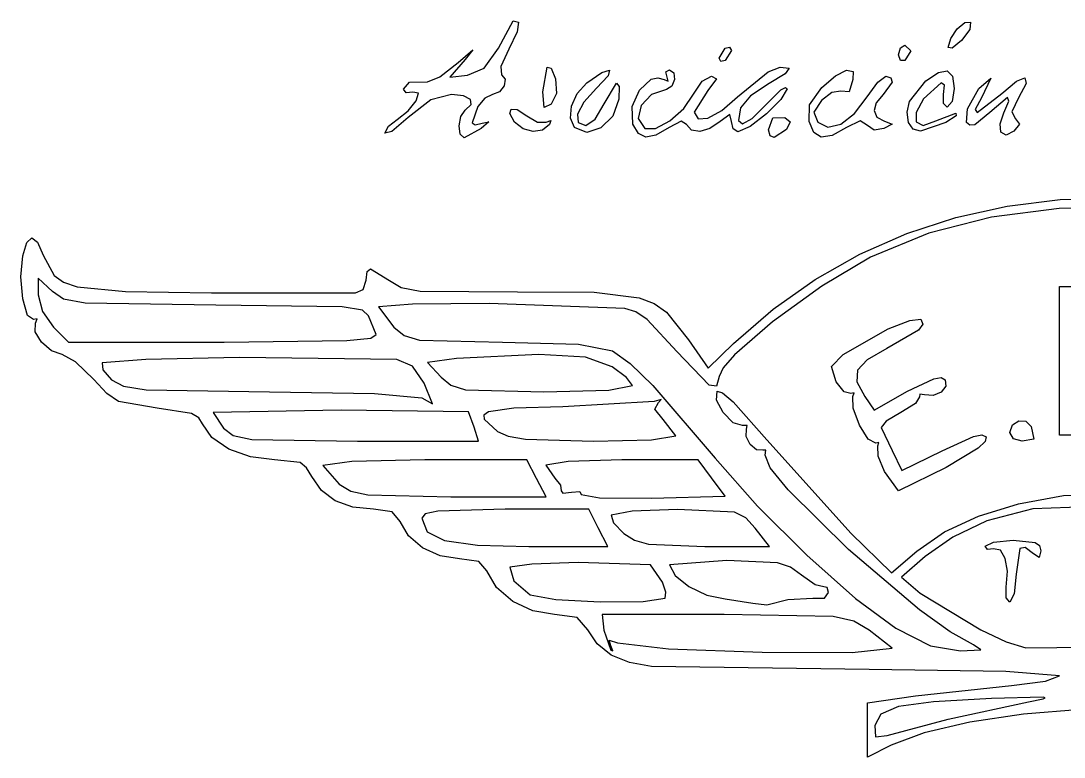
# Model space of a CAD drawing. Extents: x 2.2 to 95, y 2.1 to 33.8.
# Drawn here: x 2.17 to 46.77, y 2.11 to 33.58 of the extents above; entities that cross this region are included whole.
import ezdxf

# ---------------------------------------------------------------- set-up
doc = ezdxf.new("R2010")
doc.units = 0

msp = doc.modelspace()

# ---------------------------------------------------------------- linework, layer by layer
at = {"layer": 'Image'}
for p, q in [((22.587115, 32.410559), (23.219031, 33.579134)), ((23.219031, 33.579134), (23.450269, 33.524285)), ((23.450269, 33.524285), (23.394397, 33.115379)), ((42.202614, 33.236003), (42.521026, 33.5132)), ((42.521026, 33.5132), (42.761838, 33.527271)), ((42.761838, 33.527271), (42.736328, 33.211673)), ((23.394397, 33.115379), (23.028238, 32.364096)), ((41.92485, 32.830994), (42.202614, 33.236003)), ((42.736328, 33.211673), (42.386596, 32.741288)), ((41.805985, 32.433484), (41.92485, 32.830994)), ((42.386596, 32.741288), (41.976539, 32.411368)), ((20.868891, 31.795929), (21.496361, 32.343519)), ((21.496361, 32.343519), (21.166002, 31.92443)), ((21.979692, 31.563145), (22.587115, 32.410559)), ((23.028238, 32.364096), (22.684807, 31.624414)), ((32.016414, 31.982455), (32.280997, 32.410559)), ((32.280997, 32.410559), (32.467858, 32.448325)), ((32.54558, 32.309497), (32.280997, 31.881393)), ((32.467858, 32.448325), (32.54558, 32.309497)), ((39.689321, 32.130361), (39.767042, 32.421682)), ((39.767042, 31.887074), (39.689321, 32.130361)), ((39.689321, 32.130361), (39.689321, 32.130361)), ((39.767042, 32.421682), (39.953904, 32.54285)), ((39.953904, 32.54285), (40.218487, 32.293882)), ((40.218487, 32.293882), (39.953904, 31.881393)), ((41.976539, 32.411368), (41.805985, 32.433484)), ((41.805985, 32.433484), (41.805985, 32.433484)), ((20.086649, 31.189868), (20.868891, 31.795929)), ((21.166002, 31.92443), (20.507056, 31.173718)), ((32.094135, 31.843627), (32.016414, 31.982455)), ((32.016414, 31.982455), (32.016414, 31.982455)), ((32.280997, 31.881393), (32.094135, 31.843627)), ((39.953904, 31.881393), (39.767042, 31.887074)), ((20.507056, 31.173718), (21.2642, 31.262972)), ((21.2642, 31.262972), (21.979692, 31.563145)), ((22.684807, 31.624414), (22.715991, 31.277372)), ((22.715991, 31.277372), (22.880543, 31.090536)), ((24.47928, 30.549467), (24.667855, 31.601863)), ((24.667855, 31.601863), (24.844043, 31.562051)), ((24.844043, 31.562051), (25.026393, 31.096471)), ((26.363563, 30.936148), (27.012884, 31.376521)), ((27.275878, 31.232264), (26.783721, 30.705683)), ((27.012884, 31.376521), (27.334627, 31.465551)), ((27.334627, 31.465551), (27.275878, 31.232264)), ((29.747402, 31.394789), (29.903538, 31.484518)), ((29.792726, 31.179055), (29.747402, 31.394789)), ((29.903538, 31.484518), (30.089328, 31.356618)), ((30.089328, 31.356618), (30.112087, 31.073967)), ((31.290754, 30.994286), (31.687836, 31.219935)), ((31.687836, 31.219935), (31.912589, 31.099402)), ((32.810163, 30.328511), (34.118393, 31.394583)), ((34.118393, 31.394583), (34.635089, 31.60081)), ((34.847704, 31.316403), (34.159615, 30.907638)), ((34.635089, 31.60081), (35.008771, 31.560366)), ((35.008771, 31.560366), (34.847704, 31.316403)), ((36.417265, 30.727542), (36.993967, 31.225963)), ((36.993967, 31.225963), (37.471355, 31.465443)), ((37.471355, 31.465443), (37.750696, 31.420588)), ((37.750696, 31.420588), (37.733256, 31.066004)), ((38.804814, 30.960189), (39.15123, 31.219935)), ((39.15123, 31.219935), (39.364545, 31.149339)), ((40.852158, 31.015614), (41.392066, 31.37844)), ((41.392066, 31.37844), (41.772058, 31.446053)), ((41.772058, 31.446053), (41.996702, 31.217235)), ((18.522683, 30.662462), (18.782411, 30.960593)), ((18.782411, 30.960593), (19.548487, 30.967382)), ((19.548487, 30.967382), (20.086649, 31.189868)), ((22.836335, 30.803923), (22.637992, 30.541238)), ((22.880543, 31.090536), (22.836335, 30.803923)), ((25.026393, 31.096471), (25.066267, 30.47117)), ((25.950613, 30.476481), (26.363563, 30.936148)), ((27.104578, 30.029311), (27.638065, 30.920236)), ((27.638065, 30.920236), (27.75185, 30.775194)), ((27.75185, 30.775194), (27.735879, 30.227748)), ((28.612802, 30.621189), (29.11844, 31.080188)), ((29.11844, 31.080188), (29.39597, 31.147245)), ((29.39597, 31.147245), (29.664459, 31.069541)), ((29.664459, 31.069541), (29.848594, 31.005347)), ((29.996553, 30.788137), (29.767461, 30.650703)), ((29.848594, 31.005347), (29.792726, 31.179055)), ((30.112087, 31.073967), (29.996553, 30.788137)), ((30.926998, 30.451769), (31.290754, 30.994286)), ((31.912589, 31.099402), (31.53337, 30.607571)), ((34.159615, 30.907638), (33.359485, 30.381325)), ((37.733256, 31.066004), (37.572657, 30.545142)), ((38.35601, 30.335693), (38.804814, 30.960189)), ((39.410739, 30.965533), (39.027863, 30.426186)), ((39.364545, 31.149339), (39.410739, 30.965533)), ((40.161197, 30.129457), (40.852158, 31.015614)), ((41.50804, 30.928762), (40.759268, 30.248565)), ((41.658105, 30.828466), (41.50804, 30.928762)), ((41.618065, 30.426185), (41.658105, 30.828466)), ((41.996702, 31.217235), (42.070568, 30.690768)), ((43.1289, 30.690769), (43.638459, 31.12951)), ((43.638459, 31.12951), (43.230761, 30.284586)), ((44.104526, 30.474247), (44.733412, 31.000167)), ((44.733412, 31.000167), (45.094499, 31.137618)), ((45.140618, 30.89839), (44.824604, 30.294271)), ((45.094499, 31.137618), (45.140618, 30.89839)), ((18.641064, 30.501035), (18.522683, 30.662462)), ((18.92568, 30.524216), (18.641064, 30.501035)), ((19.168019, 30.490794), (18.92568, 30.524216)), ((19.066655, 30.166112), (19.168019, 30.490794)), ((20.584357, 30.426186), (19.700792, 30.205491)), ((21.099202, 30.36927), (20.584357, 30.426186)), ((21.386517, 30.219288), (21.099202, 30.36927)), ((22.340138, 30.426186), (22.005957, 30.275853)), ((22.637992, 30.541238), (22.340138, 30.426186)), ((24.542585, 29.880416), (24.47928, 30.549467)), ((24.47928, 30.549467), (24.47928, 30.549467)), ((25.066267, 30.47117), (24.840833, 30.016478)), ((25.707624, 29.934659), (25.950613, 30.476481)), ((26.783721, 30.705683), (26.239876, 30.10928)), ((28.300625, 29.911335), (28.612802, 30.621189)), ((29.126027, 30.429858), (28.690492, 29.95438)), ((29.767461, 30.650703), (29.126027, 30.429858)), ((30.50634, 29.833015), (30.926998, 30.451769)), ((31.53337, 30.607571), (30.958084, 29.68153)), ((32.137471, 29.744986), (32.810163, 30.328511)), ((33.359485, 30.381325), (32.929037, 29.854746)), ((34.027215, 30.007248), (34.662564, 30.629012)), ((34.662564, 30.629012), (34.855837, 30.73247)), ((34.926819, 30.668706), (34.663281, 30.213076)), ((34.855837, 30.73247), (34.926819, 30.668706)), ((35.878934, 29.982759), (36.417265, 30.727542)), ((36.838032, 30.513544), (36.394969, 30.175897)), ((37.225233, 30.576113), (36.838032, 30.513544)), ((37.572657, 30.545142), (37.225233, 30.576113)), ((37.80956, 29.616145), (38.35601, 30.335693)), ((39.027863, 30.426186), (38.733108, 30.081742)), ((41.605641, 30.050657), (41.618065, 30.426185)), ((42.070568, 30.690768), (41.983782, 30.130183)), ((42.636622, 29.821308), (43.1289, 30.690769)), ((43.056227, 29.662547), (44.104526, 30.474247)), ((18.726393, 29.73058), (19.066655, 30.166112)), ((19.700792, 30.205491), (18.732276, 29.446449)), ((21.168513, 29.764729), (21.41879, 30.00739)), ((21.41879, 30.00739), (21.386517, 30.219288)), ((21.706988, 29.914414), (21.457115, 29.220475)), ((22.005957, 30.275853), (21.706988, 29.914414)), ((24.840833, 30.016478), (24.542585, 29.880416)), ((25.662417, 29.413313), (25.707624, 29.934659)), ((26.239876, 30.10928), (25.968695, 29.596898)), ((26.715775, 29.375295), (27.104578, 30.029311)), ((27.735879, 30.227748), (27.471644, 29.510454)), ((28.334993, 29.169417), (28.300625, 29.911335)), ((28.690492, 29.95438), (28.561796, 29.407216)), ((33.428584, 29.405455), (34.027215, 30.007248)), ((34.663281, 30.213076), (34.048848, 29.602862)), ((35.867279, 29.272336), (35.878934, 29.982759)), ((36.394969, 30.175897), (36.072791, 29.671642)), ((38.733108, 30.081742), (38.647797, 29.745809)), ((40.054949, 29.670099), (40.161197, 30.129457)), ((40.759268, 30.248565), (40.437523, 29.66659)), ((41.775126, 29.897019), (41.605641, 30.050657)), ((41.983782, 30.130183), (41.775126, 29.897019)), ((43.230761, 30.284586), (42.970675, 29.790016)), ((44.342252, 30.308002), (43.588123, 29.658282)), ((44.196434, 29.64963), (44.401671, 30.142046)), ((44.401671, 30.142046), (44.342252, 30.308002)), ((44.824604, 30.294271), (44.531307, 29.697125)), ((18.732276, 29.446449), (18.023666, 28.84527)), ((18.252037, 29.364609), (18.726393, 29.73058)), ((20.909868, 29.096346), (20.984428, 29.496489)), ((20.984428, 29.496489), (21.168513, 29.764729)), ((23.067945, 29.612218), (23.128511, 29.805477)), ((23.279871, 29.241956), (23.067945, 29.612218)), ((23.128511, 29.805477), (23.393802, 29.785662)), ((23.393802, 29.785662), (23.796049, 29.516701)), ((23.796049, 29.516701), (24.254663, 29.243498)), ((25.968695, 29.596898), (25.990179, 29.238305)), ((27.471644, 29.510454), (26.965861, 29.00378)), ((29.906953, 29.300908), (30.50634, 29.833015)), ((30.958084, 29.68153), (31.119703, 29.389452)), ((31.543409, 29.421285), (32.137471, 29.744986)), ((32.472489, 29.58216), (32.061726, 29.27657)), ((32.54558, 29.27657), (32.472489, 29.58216)), ((32.929037, 29.854746), (32.843475, 29.324202)), ((34.048848, 29.602862), (33.347771, 29.068065)), ((34.133078, 28.926883), (34.315504, 29.439593)), ((34.315504, 29.439593), (34.827156, 29.451017)), ((34.827156, 29.451017), (35.060254, 29.259142)), ((36.072791, 29.671642), (36.233319, 29.255353)), ((37.218223, 29.16804), (37.80956, 29.616145)), ((38.647797, 29.745809), (38.769055, 29.467496)), ((38.769055, 29.467496), (39.094009, 29.295909)), ((40.122805, 29.235562), (40.054949, 29.670099)), ((40.437523, 29.66659), (40.448584, 29.25891)), ((41.279832, 29.308333), (42.133123, 29.630806)), ((42.146615, 29.513551), (41.709594, 29.233932)), ((42.133123, 29.630806), (42.146615, 29.513551)), ((42.601578, 29.241343), (42.636622, 29.821308)), ((43.588123, 29.658282), (42.945001, 29.127969)), ((42.970675, 29.790016), (43.056227, 29.662547)), ((44.035164, 29.176151), (44.196434, 29.64963)), ((44.531307, 29.697125), (44.683698, 29.388065)), ((17.728934, 28.775683), (17.882596, 29.07613)), ((17.882596, 29.07613), (18.252037, 29.364609)), ((20.951989, 28.732739), (20.909868, 29.096346)), ((21.457115, 29.220475), (21.587968, 29.1385)), ((21.587968, 29.1385), (21.896116, 29.207905)), ((22.176119, 29.264439), (21.845547, 28.971629)), ((21.896116, 29.207905), (22.176119, 29.264439)), ((23.641225, 28.964807), (23.279871, 29.241956)), ((23.279871, 29.241956), (23.279871, 29.241956)), ((24.254663, 29.243498), (24.6323, 29.250523)), ((24.765649, 29.144151), (24.476254, 28.909839)), ((24.6323, 29.250523), (24.821221, 29.318059)), ((24.821221, 29.318059), (24.765649, 29.144151)), ((25.842814, 29.015076), (25.662417, 29.413313)), ((26.37182, 28.805922), (25.842814, 29.015076)), ((25.842814, 29.015076), (25.842814, 29.015076)), ((25.990179, 29.238305), (26.324331, 29.10327)), ((26.324331, 29.10327), (26.715775, 29.375295)), ((26.965861, 29.00378), (26.37182, 28.805922)), ((28.570233, 28.761641), (28.334993, 29.169417)), ((28.334993, 29.169417), (28.334993, 29.169417)), ((28.561796, 29.407216), (28.840878, 28.971315)), ((29.296059, 28.974117), (29.906953, 29.300908)), ((29.890452, 29.020704), (29.322141, 28.689753)), ((30.40335, 29.289213), (29.890452, 29.020704)), ((30.63283, 29.152995), (30.40335, 29.289213)), ((30.839851, 28.91073), (30.63283, 29.152995)), ((31.119703, 29.389452), (31.543409, 29.421285)), ((32.061726, 29.27657), (31.621142, 28.978299)), ((32.627453, 28.967316), (32.54558, 29.27657)), ((33.347771, 29.068065), (32.824299, 28.838688)), ((32.843475, 29.324202), (33.021997, 29.176106)), ((33.021997, 29.176106), (33.428584, 29.405455)), ((35.060254, 29.259142), (34.901183, 28.940081)), ((36.0698, 28.804198), (35.867279, 29.272336)), ((35.867279, 29.272336), (35.867279, 29.272336)), ((36.233319, 29.255353), (36.665106, 29.033677)), ((36.665106, 29.033677), (37.218223, 29.16804)), ((37.472255, 29.016205), (36.848811, 28.679879)), ((38.056454, 29.302545), (37.472255, 29.016205)), ((38.362283, 29.109942), (38.056454, 29.302545)), ((38.648242, 28.90581), (38.362283, 29.109942)), ((39.412517, 29.169837), (39.067307, 28.973372)), ((39.094009, 29.295909), (39.412517, 29.169837)), ((40.317011, 28.953305), (40.122805, 29.235572)), ((40.122805, 29.235572), (40.122805, 29.235562)), ((40.448584, 29.25891), (40.745127, 29.111001)), ((41.709594, 29.233932), (40.628543, 28.858961)), ((40.745127, 29.111001), (41.279832, 29.308333)), ((42.730904, 29.115263), (42.601578, 29.241343)), ((42.945001, 29.127969), (42.730904, 29.115263)), ((44.066259, 28.820373), (44.035164, 29.176151)), ((44.854393, 29.162942), (44.620185, 28.868631)), ((44.683698, 29.388065), (44.854393, 29.162942)), ((18.023666, 28.84527), (17.728934, 28.775683)), ((17.728934, 28.775683), (17.728934, 28.775683)), ((21.117943, 28.574105), (20.951989, 28.732739)), ((21.845547, 28.971629), (21.117943, 28.574105)), ((24.070732, 28.85208), (23.641225, 28.964807)), ((24.476254, 28.909839), (24.070732, 28.85208)), ((28.890675, 28.602576), (28.570233, 28.761641)), ((28.840878, 28.971315), (29.296059, 28.974117)), ((29.322141, 28.689753), (28.890675, 28.602576)), ((31.191569, 28.854425), (30.839851, 28.91073)), ((31.621142, 28.978299), (31.191569, 28.854425)), ((32.824299, 28.838688), (32.627453, 28.967316)), ((34.198891, 28.670499), (34.133078, 28.926884)), ((34.133078, 28.926884), (34.133078, 28.926883)), ((34.37259, 28.587645), (34.198891, 28.670499)), ((34.901183, 28.940081), (34.37259, 28.587645)), ((36.389152, 28.607961), (36.0698, 28.804198)), ((36.848811, 28.679879), (36.389152, 28.607961)), ((39.067307, 28.973372), (38.648242, 28.90581)), ((40.628543, 28.858961), (40.317011, 28.953305)), ((44.288977, 28.696987), (44.066259, 28.820373)), ((44.066259, 28.820373), (44.066259, 28.820373)), ((44.620185, 28.868631), (44.288977, 28.696987)), ((44.327847, 25.658486), (46.599365, 25.939975)), ((46.599365, 25.939975), (48.949726, 26.016779)), ((42.140307, 25.174275), (44.327847, 25.658486)), ((46.549441, 25.557932), (43.658713, 25.193627)), ((49.663557, 25.594625), (46.549441, 25.557932)), ((40.041877, 24.489304), (42.140307, 25.174275)), ((43.658713, 25.193627), (40.979192, 24.499394)), ((2.249566, 23.54128), (2.43204, 24.110684)), ((2.43204, 24.110684), (2.643302, 24.304814)), ((2.643302, 24.304814), (2.877903, 24.123512)), ((2.877903, 24.123512), (3.130393, 23.566622)), ((38.037692, 23.605538), (40.041877, 24.489304)), ((40.979192, 24.499394), (38.498697, 23.472921)), ((2.172157, 22.637957), (2.249566, 23.54128)), ((3.130393, 23.566622), (3.595684, 22.690074)), ((36.132885, 22.524938), (38.037692, 23.605538)), ((38.498697, 23.472921), (36.414461, 22.241921)), ((16.935185, 22.488696), (16.971078, 22.861838)), ((16.971078, 22.861838), (17.114323, 22.984676)), ((17.114323, 22.984676), (17.936274, 22.476933)), ((2.2551, 21.694282), (2.172157, 22.637957)), ((3.524651, 22.005651), (2.912286, 22.580937)), ((2.912286, 22.580937), (2.912286, 21.861333)), ((3.595684, 22.690074), (3.988904, 22.409091)), ((3.988904, 22.409091), (4.581339, 22.212381)), ((16.809962, 22.100046), (16.935185, 22.488696)), ((17.936274, 22.476933), (18.433824, 22.180815)), ((34.332589, 21.249468), (36.132885, 22.524938)), ((2.912286, 21.861333), (3.097823, 21.161776)), ((3.997585, 21.680456), (3.524651, 22.005651)), ((4.581339, 22.212381), (6.640353, 22.010026)), ((6.640353, 22.010026), (10.325717, 21.959495)), ((10.325717, 21.959495), (16.472165, 21.94993)), ((16.472165, 21.94993), (16.809962, 22.100046)), ((18.433824, 22.180815), (19.237005, 22.025884)), ((19.237005, 22.025884), (23.401958, 21.994759)), ((23.401958, 21.994759), (26.67742, 21.984329)), ((26.67742, 21.984329), (28.609785, 21.745639)), ((36.414461, 22.241921), (34.305218, 20.717989)), ((46.568479, 19.049117), (46.568479, 22.224113)), ((46.568479, 22.224113), (48.817434, 22.224113)), ((2.450893, 20.990952), (2.2551, 21.694282)), ((4.922241, 21.508846), (3.997585, 21.680456)), ((10.505242, 21.430364), (4.922241, 21.508846)), ((15.89987, 21.357713), (10.505242, 21.430364)), ((18.908477, 21.471118), (17.464019, 21.352192)), ((22.192815, 21.492905), (18.908477, 21.471118)), ((27.9837, 21.285178), (22.192815, 21.492905)), ((28.609785, 21.745639), (29.249338, 21.491158)), ((29.249338, 21.491158), (29.765556, 21.120164)), ((2.71203, 20.808663), (2.450893, 20.990952)), ((3.097823, 21.161776), (3.561717, 20.492297)), ((16.772529, 21.218407), (15.89987, 21.357713)), ((17.036788, 20.967344), (16.772529, 21.218407)), ((17.354279, 20.173595), (17.036788, 20.967344)), ((17.464019, 21.352192), (18.113782, 20.492297)), ((28.463319, 21.133939), (27.9837, 21.285178)), ((28.951567, 20.811362), (28.463319, 21.133939)), ((29.765556, 21.120164), (30.711239, 19.949376)), ((32.641938, 19.78109), (34.332589, 21.249468)), ((2.863252, 20.847999), (2.71203, 20.808663)), ((2.789939, 20.284421), (2.794956, 20.660823)), ((2.794956, 20.660823), (2.863252, 20.847999)), ((30.206629, 19.442776), (28.951567, 20.811362)), ((34.305218, 20.717989), (32.672144, 19.295687)), ((39.253366, 20.408637), (40.170979, 20.773609)), ((40.170979, 20.773609), (40.641087, 20.831377)), ((40.72529, 20.614004), (40.537026, 20.354643)), ((40.641087, 20.831377), (40.72529, 20.614004)), ((3.059149, 19.839782), (2.789939, 20.284421)), ((3.561717, 20.492297), (4.211148, 19.842866)), ((17.125358, 20.012274), (17.354279, 20.173595)), ((17.354279, 20.173595), (17.354279, 20.173595)), ((18.113782, 20.492297), (18.559291, 20.124133)), ((18.559291, 20.124133), (19.214635, 19.930523)), ((37.317583, 19.321361), (39.253366, 20.408637)), ((40.537026, 20.354643), (39.188208, 19.57614)), ((3.482089, 19.468883), (3.059149, 19.839782)), ((4.211148, 19.842866), (10.859798, 19.842866)), ((10.859798, 19.842866), (16.111754, 19.910769)), ((16.111754, 19.910769), (17.125358, 20.012274)), ((19.214635, 19.930523), (22.757124, 19.842866)), ((22.757124, 19.842866), (26.015972, 19.758666)), ((26.015972, 19.758666), (27.465499, 19.467213)), ((30.711239, 19.949376), (31.547676, 18.733659)), ((31.547676, 18.733659), (32.641938, 19.78109)), ((3.938265, 19.3137), (3.482089, 19.468883)), ((4.50536, 18.999809), (3.938265, 19.3137)), ((11.51411, 19.192091), (7.514784, 19.104678)), ((18.250194, 19.106716), (11.51411, 19.192091)), ((24.314292, 19.312711), (20.797639, 19.143948)), ((26.30453, 19.205484), (24.314292, 19.312711)), ((27.452359, 18.787434), (26.30453, 19.205484)), ((27.465499, 19.467213), (28.212532, 18.934211)), ((31.58795, 17.999633), (30.206629, 19.442776)), ((32.672144, 19.295687), (32.190787, 18.745948)), ((36.823797, 18.800621), (37.317583, 19.321361)), ((39.188208, 19.57614), (38.348779, 19.09489)), ((5.286319, 18.245136), (4.50536, 18.999809)), ((7.514784, 19.104678), (5.646336, 18.960196)), ((5.646336, 18.960196), (5.674083, 18.655213)), ((18.90744, 18.813275), (18.250194, 19.106716)), ((19.407149, 18.09852), (18.90744, 18.813275)), ((20.797639, 19.143948), (19.55916, 18.974195)), ((19.55916, 18.974195), (20.145374, 18.350199)), ((28.05966, 18.338292), (27.452359, 18.787434)), ((28.212532, 18.934211), (29.189678, 17.997682)), ((32.190787, 18.745948), (32.016414, 18.369577)), ((37.026729, 18.154393), (36.823797, 18.800621)), ((38.348779, 19.09489), (37.935828, 18.64462)), ((46.568479, 15.874121), (46.568479, 19.049117)), ((5.674083, 18.655213), (6.050448, 18.232593)), ((20.145374, 18.350199), (20.554816, 17.999875)), ((28.312254, 17.994674), (28.05966, 18.338292)), ((32.016414, 18.369577), (31.912296, 17.963302)), ((37.935828, 18.64462), (37.913515, 18.14731)), ((41.203114, 18.281521), (41.516926, 18.330156)), ((41.516926, 18.330156), (41.68444, 18.237979)), ((5.844597, 17.651979), (5.286319, 18.245136)), ((6.050448, 18.232593), (6.554958, 17.956798)), ((6.554958, 17.956798), (7.527014, 17.804048)), ((19.775172, 17.201088), (19.407149, 18.09852)), ((19.407149, 18.09852), (19.407149, 18.09852)), ((20.554816, 17.999875), (21.179681, 17.813468)), ((27.312252, 17.797033), (28.312254, 17.994674)), ((28.312254, 17.994674), (28.312254, 17.994674)), ((29.189678, 17.997682), (31.8586, 14.888722)), ((31.912296, 17.963302), (31.58795, 17.999633)), ((37.359771, 17.726094), (37.026729, 18.154393)), ((37.913515, 18.14731), (38.246002, 17.524938)), ((40.074934, 17.742841), (41.203114, 18.281521)), ((41.710343, 17.957295), (41.509609, 17.711198)), ((41.68444, 18.237979), (41.710343, 17.957295)), ((6.34552, 17.311735), (5.844597, 17.651979)), ((7.527014, 17.804048), (12.797315, 17.722151)), ((12.797315, 17.722151), (17.282766, 17.645938)), ((17.282766, 17.645938), (19.316432, 17.461619)), ((19.316432, 17.461619), (19.775172, 17.201088)), ((21.179681, 17.813468), (24.521921, 17.726202)), ((24.521921, 17.726202), (27.312252, 17.797033)), ((29.545806, 17.397001), (29.238295, 17.306846)), ((29.43048, 17.268661), (29.545806, 17.397001)), ((31.904006, 17.359822), (31.934097, 17.749718)), ((31.934097, 17.749718), (32.167896, 17.684016)), ((32.167896, 17.684016), (32.625194, 17.292148)), ((37.653413, 17.643821), (37.359771, 17.726094)), ((37.788827, 17.675354), (37.653413, 17.643821)), ((37.741445, 17.520671), (37.788827, 17.675354)), ((37.746001, 17.01708), (37.741445, 17.520671)), ((38.246002, 17.524938), (38.654764, 16.941347)), ((38.654764, 16.941347), (40.074934, 17.742841)), ((40.590287, 17.502189), (40.410775, 17.217291)), ((40.596343, 17.618964), (40.590287, 17.502189)), ((40.800056, 17.59366), (40.596343, 17.618964)), ((41.175194, 17.567411), (40.800056, 17.59366)), ((41.509609, 17.711198), (41.175194, 17.567411)), ((7.999649, 17.016799), (6.34552, 17.311735)), ((9.462611, 16.788456), (7.999649, 17.016799)), ((23.242606, 17.029771), (22.163465, 16.86645)), ((25.335762, 17.08345), (23.242606, 17.029771)), ((29.238295, 17.306846), (25.335762, 17.08345)), ((29.275642, 16.975328), (29.43048, 17.268661)), ((29.628917, 16.541238), (29.275642, 16.975328)), ((32.188369, 16.830936), (31.904006, 17.359822)), ((32.625194, 17.292148), (34.060405, 15.676077)), ((38.014714, 16.30299), (37.746001, 17.01708)), ((40.410775, 17.217291), (39.790024, 16.838383)), ((9.785709, 16.608055), (9.462611, 16.788456)), ((9.941499, 16.347319), (9.785709, 16.608055)), ((15.863796, 16.942614), (10.399346, 16.834801)), ((10.399346, 16.834801), (10.827728, 16.160753)), ((21.312576, 16.865765), (15.863796, 16.942614)), ((21.550349, 16.20485), (21.312576, 16.865765)), ((22.163465, 16.86645), (21.965328, 16.728872)), ((21.965328, 16.728872), (21.974107, 16.546121)), ((21.974107, 16.546121), (22.5503, 16.021416)), ((30.164335, 15.833114), (29.628917, 16.541238)), ((32.617658, 16.39278), (32.188369, 16.830936)), ((39.790024, 16.838383), (39.15758, 16.466788)), ((10.336928, 15.764077), (9.941499, 16.347319)), ((10.827728, 16.160753), (11.254449, 15.854827)), ((21.733338, 15.609538), (21.550349, 16.20485)), ((33.022342, 16.275078), (32.617658, 16.39278)), ((33.21604, 16.281109), (33.022342, 16.275078)), ((33.174181, 15.814184), (33.198002, 16.124084)), ((33.198002, 16.124084), (33.21604, 16.281109)), ((38.390298, 15.699937), (38.014714, 16.30299)), ((39.15758, 16.466788), (38.949951, 16.199471)), ((38.949951, 16.199471), (39.420655, 15.212664)), ((44.451815, 15.978105), (44.56732, 16.308234)), ((44.56732, 16.308234), (44.835174, 16.482847)), ((44.835174, 16.482847), (45.137384, 16.468725)), ((45.137384, 16.468725), (45.355958, 16.23265)), ((45.355958, 16.23265), (45.470656, 15.7004)), ((11.058121, 15.276464), (10.336928, 15.764077)), ((11.254449, 15.854827), (12.052267, 15.689769)), ((12.052267, 15.689769), (16.55614, 15.609538)), ((16.55614, 15.609538), (21.733338, 15.609538)), ((22.5503, 16.021416), (22.998473, 15.820973)), ((22.998473, 15.820973), (23.741776, 15.694511)), ((23.741776, 15.694511), (26.651337, 15.609538)), ((26.651337, 15.609538), (29.132392, 15.675214)), ((29.132392, 15.675214), (30.164335, 15.833114)), ((30.164335, 15.833114), (30.164335, 15.833114)), ((33.349082, 15.476313), (33.174181, 15.814184)), ((34.060405, 15.676077), (37.664287, 11.668765)), ((38.71547, 15.529459), (38.390298, 15.699937)), ((41.554692, 15.199467), (42.892078, 15.817098)), ((42.892078, 15.817098), (43.256081, 15.884882)), ((43.256081, 15.884882), (43.439763, 15.799235)), ((43.439763, 15.799235), (43.395694, 15.602471)), ((44.607257, 15.717805), (44.451815, 15.978105)), ((44.451815, 15.978105), (44.451815, 15.978105)), ((44.980981, 15.609538), (44.607257, 15.717805)), ((45.470656, 15.7004), (44.980981, 15.609538)), ((48.971863, 15.874121), (46.568479, 15.874121)), ((11.990166, 14.941644), (11.058121, 15.276464)), ((33.622803, 15.238636), (33.349082, 15.476313)), ((33.895442, 15.229319), (33.622803, 15.238636)), ((34.018904, 15.22593), (33.895442, 15.229319)), ((33.990547, 15.016806), (34.018904, 15.22593)), ((38.849206, 15.560909), (38.71547, 15.529459)), ((38.803023, 15.40926), (38.849206, 15.560909)), ((38.816262, 14.970516), (38.803023, 15.40926)), ((39.420655, 15.212664), (39.827687, 14.356169)), ((39.827687, 14.356169), (41.554692, 15.199467)), ((43.088315, 15.313444), (41.728578, 14.492917)), ((43.395694, 15.602471), (43.088315, 15.313444)), ((13.018149, 14.816778), (11.990166, 14.941644)), ((14.107247, 14.693007), (13.018149, 14.816778)), ((16.324237, 14.74592), (15.083104, 14.57041)), ((19.441929, 14.815789), (16.324237, 14.74592)), ((23.800754, 14.815789), (19.441929, 14.815789)), ((24.211218, 14.02204), (23.800754, 14.815789)), ((25.564991, 14.747584), (24.608092, 14.583603)), ((27.865622, 14.815789), (25.564991, 14.747584)), ((31.123152, 14.815789), (27.865622, 14.815789)), ((31.698533, 14.037542), (31.123152, 14.815789)), ((31.8586, 14.888722), (33.661668, 12.834526)), ((34.202888, 14.478232), (33.990547, 15.016806)), ((39.092871, 14.31172), (38.816262, 14.970516)), ((14.383134, 14.475041), (14.107247, 14.693007)), ((14.605647, 14.095929), (14.383134, 14.475041)), ((15.083104, 14.57041), (15.780243, 13.776661)), ((24.608092, 14.583603), (25.002054, 14.024458)), ((34.966086, 13.535808), (34.202888, 14.478232)), ((39.692567, 13.494547), (39.092871, 14.31172)), ((39.092871, 14.31172), (39.092871, 14.31172)), ((41.728578, 14.492917), (39.692567, 13.494547)), ((15.019787, 13.502613), (14.605647, 14.095929)), ((24.621681, 13.228291), (24.211218, 14.02204)), ((25.002054, 14.024458), (25.242177, 13.731876)), ((32.273916, 13.259295), (31.698533, 14.037542)), ((15.609378, 13.066819), (15.019787, 13.502613)), ((15.780243, 13.776661), (16.271056, 13.479694)), ((16.271056, 13.479694), (17.009001, 13.314668)), ((25.242177, 13.731876), (25.266272, 13.48757)), ((25.266272, 13.48757), (25.342343, 13.383163)), ((25.342343, 13.383163), (25.707432, 13.426935)), ((25.707432, 13.426935), (26.066837, 13.461841)), ((26.066837, 13.461841), (26.129238, 13.336115)), ((37.557512, 10.975264), (34.966086, 13.535808)), ((46.736706, 13.291035), (49.433493, 13.392849)), ((16.357712, 12.797355), (15.609378, 13.066819)), ((17.009001, 13.314668), (20.549532, 13.228291)), ((20.549532, 13.228291), (24.621681, 13.228291)), ((26.129238, 13.336115), (26.905715, 13.186357)), ((26.905715, 13.186357), (29.127027, 13.177647)), ((29.127027, 13.177647), (32.273916, 13.259295)), ((44.812214, 12.933037), (46.736706, 13.291035)), ((17.248084, 12.703026), (16.357712, 12.797355)), ((18.047083, 12.586709), (17.248084, 12.703026)), ((18.388201, 12.176861), (18.047083, 12.586709)), ((19.4614, 12.509339), (19.316432, 12.317254)), ((20.000101, 12.625894), (19.4614, 12.509339)), ((22.881508, 12.699125), (20.000101, 12.625894)), ((26.446584, 12.699125), (22.881508, 12.699125)), ((26.857048, 11.905376), (26.446584, 12.699125)), ((28.297604, 12.623327), (27.399308, 12.455728)), ((30.246097, 12.684486), (28.297604, 12.623327)), ((32.672296, 12.570598), (30.246097, 12.684486)), ((33.158422, 12.337185), (32.672296, 12.570598)), ((33.661668, 12.834526), (35.767547, 10.732463)), ((43.113024, 12.411377), (44.812214, 12.933037)), ((45.428412, 12.72138), (43.47155, 12.208304)), ((48.552851, 12.82678), (45.428412, 12.72138)), ((18.745321, 11.563869), (18.388201, 12.176861)), ((19.316432, 12.317254), (19.53756, 11.738992)), ((27.399308, 12.455728), (27.498594, 12.122163)), ((27.498594, 12.122163), (27.94854, 11.661979)), ((33.55789, 11.890737), (33.158422, 12.337185)), ((41.659275, 11.733715), (43.113024, 12.411377)), ((43.47155, 12.208304), (42.017127, 11.504865)), ((19.53756, 11.738992), (20.286403, 11.367878)), ((27.267511, 11.111627), (26.857048, 11.905376)), ((27.94854, 11.661979), (28.408532, 11.374499)), ((34.173326, 11.111627), (33.55789, 11.890737)), ((37.664287, 11.668765), (39.383717, 9.976948)), ((40.471105, 10.907713), (41.659275, 11.733715)), ((19.346344, 11.056224), (18.745321, 11.563869)), ((20.286403, 11.367878), (21.691156, 11.170046)), ((21.691156, 11.170046), (23.880009, 11.111627)), ((28.408532, 11.374499), (29.008323, 11.207703)), ((29.008323, 11.207703), (31.410765, 11.111627)), ((42.017127, 11.504865), (40.82572, 10.688628)), ((43.393483, 11.119931), (43.743228, 11.300928)), ((43.743228, 11.300928), (44.584106, 11.37621)), ((44.584106, 11.37621), (45.533492, 11.285076)), ((45.533492, 11.285076), (45.721473, 11.14718)), ((20.10169, 10.710297), (19.346344, 11.056224)), ((20.921782, 10.582461), (20.10169, 10.710297)), ((23.880009, 11.111627), (27.267511, 11.111627)), ((31.410765, 11.111627), (34.173326, 11.111627)), ((35.767547, 10.732463), (37.848434, 8.891272)), ((40.589741, 8.406881), (37.557512, 10.975264)), ((39.383717, 9.976948), (40.471105, 10.907713)), ((43.49985, 10.97975), (43.393483, 11.119931)), ((43.755586, 11.002604), (43.49985, 10.97975)), ((44.044002, 10.949828), (43.755586, 11.002604)), ((44.248972, 10.603256), (44.044002, 10.949828)), ((44.87702, 11.024411), (44.716398, 9.921004)), ((45.105457, 11.065115), (44.87702, 11.024411)), ((45.45723, 10.794128), (45.105457, 11.065115)), ((45.708584, 10.63648), (45.45723, 10.794128)), ((45.77473, 10.926419), (45.708584, 10.63648)), ((45.721473, 11.14718), (45.77473, 10.926419)), ((21.746279, 10.471433), (20.921782, 10.582461)), ((22.090865, 10.064916), (21.746279, 10.471433)), ((24.00859, 10.358794), (23.076728, 10.224776)), ((25.995731, 10.431117), (24.00859, 10.358794)), ((29.082045, 10.32382), (25.995731, 10.431117)), ((29.598288, 9.58777), (29.082045, 10.32382)), ((32.347142, 10.50902), (29.899752, 10.323334)), ((29.899752, 10.323334), (30.135673, 9.866593)), ((34.517633, 10.412773), (32.347142, 10.50902)), ((35.069881, 10.223653), (34.517633, 10.412773)), ((40.82572, 10.688628), (39.821612, 9.792066)), ((44.341817, 10.049574), (44.248972, 10.603256)), ((22.503602, 9.357698), (22.090865, 10.064916)), ((23.076728, 10.224776), (23.250557, 9.648329)), ((30.135673, 9.866593), (30.726675, 9.400247)), ((35.544541, 9.886458), (35.069881, 10.223653)), ((36.13242, 9.477164), (35.544541, 9.886458)), ((44.293859, 9.375468), (44.341817, 10.049574)), ((44.716398, 9.921004), (44.637156, 9.080126)), ((23.250557, 9.648329), (23.946635, 9.045692)), ((29.739793, 9.161153), (29.598288, 9.58777)), ((30.726675, 9.400247), (31.497618, 9.031663)), ((36.492631, 9.378429), (36.13242, 9.477164)), ((36.632527, 9.359223), (36.492631, 9.378429)), ((39.821612, 9.792066), (40.615361, 9.11824)), ((44.290486, 8.919875), (44.293859, 9.375468)), ((44.293859, 9.375468), (44.293859, 9.375468)), ((23.197756, 8.763274), (22.503602, 9.357698)), ((23.946635, 9.045692), (25.04007, 8.849777)), ((29.714055, 8.897459), (29.739793, 9.161153)), ((31.497618, 9.031663), (32.273363, 8.86821)), ((36.525469, 8.901704), (36.690714, 9.141132)), ((36.690714, 9.141132), (36.632527, 9.359223)), ((40.615361, 9.11824), (43.213124, 7.544922)), ((44.446639, 8.73038), (44.290486, 8.919875)), ((44.637156, 9.080126), (44.446639, 8.73038)), ((24.061448, 8.353746), (23.197756, 8.763274)), ((25.04007, 8.849777), (26.928543, 8.745302)), ((26.928543, 8.745302), (28.767916, 8.753965)), ((28.767916, 8.753965), (29.714055, 8.897459)), ((29.714055, 8.897459), (29.714055, 8.897459)), ((32.273363, 8.86821), (33.465051, 8.692852)), ((33.465051, 8.692852), (34.060786, 8.610377)), ((34.060786, 8.610377), (34.952033, 8.838534)), ((34.952033, 8.838534), (36.032416, 8.900788)), ((34.952033, 8.838534), (34.952033, 8.838534)), ((36.032416, 8.900788), (36.525469, 8.901704)), ((37.848434, 8.891272), (39.576526, 7.61969)), ((24.982797, 8.201214), (24.061448, 8.353746)), ((25.954467, 8.079795), (24.982797, 8.201214)), ((26.405656, 7.553751), (25.954467, 8.079795)), ((32.237629, 8.201214), (27.025439, 8.201214)), ((27.025439, 8.201214), (27.096006, 7.539334)), ((36.900836, 8.114022), (32.237629, 8.201214)), ((37.780791, 7.914405), (36.900836, 8.114022)), ((41.903944, 7.454658), (40.589741, 8.406881)), ((38.437279, 7.530219), (37.780791, 7.914405)), ((39.576526, 7.61969), (41.062588, 6.866235)), ((26.8135, 6.941465), (26.405656, 7.553751)), ((27.096006, 7.539334), (27.38496, 6.679439)), ((39.424738, 6.7665), (38.437279, 7.530219)), ((42.887693, 6.902366), (41.903944, 7.454658)), ((43.213124, 7.544922), (44.297226, 7.029466)), ((27.409695, 6.470817), (26.8135, 6.941465)), ((27.385224, 6.857117), (27.314361, 7.107515)), ((27.314361, 7.107515), (27.673535, 6.992007)), ((27.475121, 6.649951), (27.385224, 6.857117)), ((27.673535, 6.992007), (29.862195, 6.735521)), ((29.862195, 6.735521), (33.862499, 6.58726)), ((37.70612, 6.584995), (39.424732, 6.7665)), ((39.424732, 6.7665), (39.424738, 6.7665)), ((41.062588, 6.866235), (42.335151, 6.653068)), ((42.335151, 6.653068), (43.202502, 6.693385)), ((43.202502, 6.693385), (42.887693, 6.902366)), ((42.887693, 6.902366), (42.887693, 6.902366)), ((44.297226, 7.029466), (45.138536, 6.779495)), ((45.138536, 6.779495), (47.777181, 6.801729)), ((27.38496, 6.679439), (27.475121, 6.649951)), ((28.184362, 6.147531), (27.409695, 6.470817)), ((33.862499, 6.58726), (37.70612, 6.584995)), ((29.127617, 5.977328), (28.184362, 6.147531)), ((38.432551, 5.846288), (29.127617, 5.977328)), ((44.271431, 5.759072), (38.432551, 5.846288)), ((46.568479, 5.577959), (44.271431, 5.759072)), ((44.51796, 5.173245), (45.966139, 5.359245)), ((45.966139, 5.359245), (46.568479, 5.577959)), ((40.416924, 4.721451), (44.51796, 5.173245)), ((38.366406, 4.432362), (40.416924, 4.721451)), ((41.18468, 4.467856), (39.688063, 4.265877)), ((43.658066, 4.608418), (41.18468, 4.467856)), ((41.805985, 3.722086), (45.245564, 4.472446)), ((45.870067, 4.664164), (43.658066, 4.608418)), ((45.245564, 4.472446), (45.873497, 4.602568)), ((45.955563, 4.641516), (45.870067, 4.664164)), ((45.873497, 4.602568), (45.955563, 4.641516)), ((38.366406, 3.268707), (38.366406, 4.432362)), ((39.688063, 4.265877), (38.930404, 3.947597)), ((47.494519, 4.142212), (45.026925, 3.944866)), ((38.930404, 3.947597), (38.673891, 3.458133)), ((39.203057, 3.035798), (41.805985, 3.722086)), ((42.734053, 3.603169), (40.790726, 3.149927)), ((41.805985, 3.722086), (41.805985, 3.722086)), ((45.026925, 3.944866), (42.734053, 3.603169)), ((38.366406, 2.10505), (38.366406, 3.268707)), ((38.673891, 3.458133), (38.705865, 2.976695)), ((40.790726, 3.149927), (39.371768, 2.617947)), ((38.705865, 2.976695), (39.203057, 3.035798)), ((39.371768, 2.617947), (38.366406, 2.10505))]:
    msp.add_line(p, q, dxfattribs=at)

doc.saveas('drawing.dxf')
